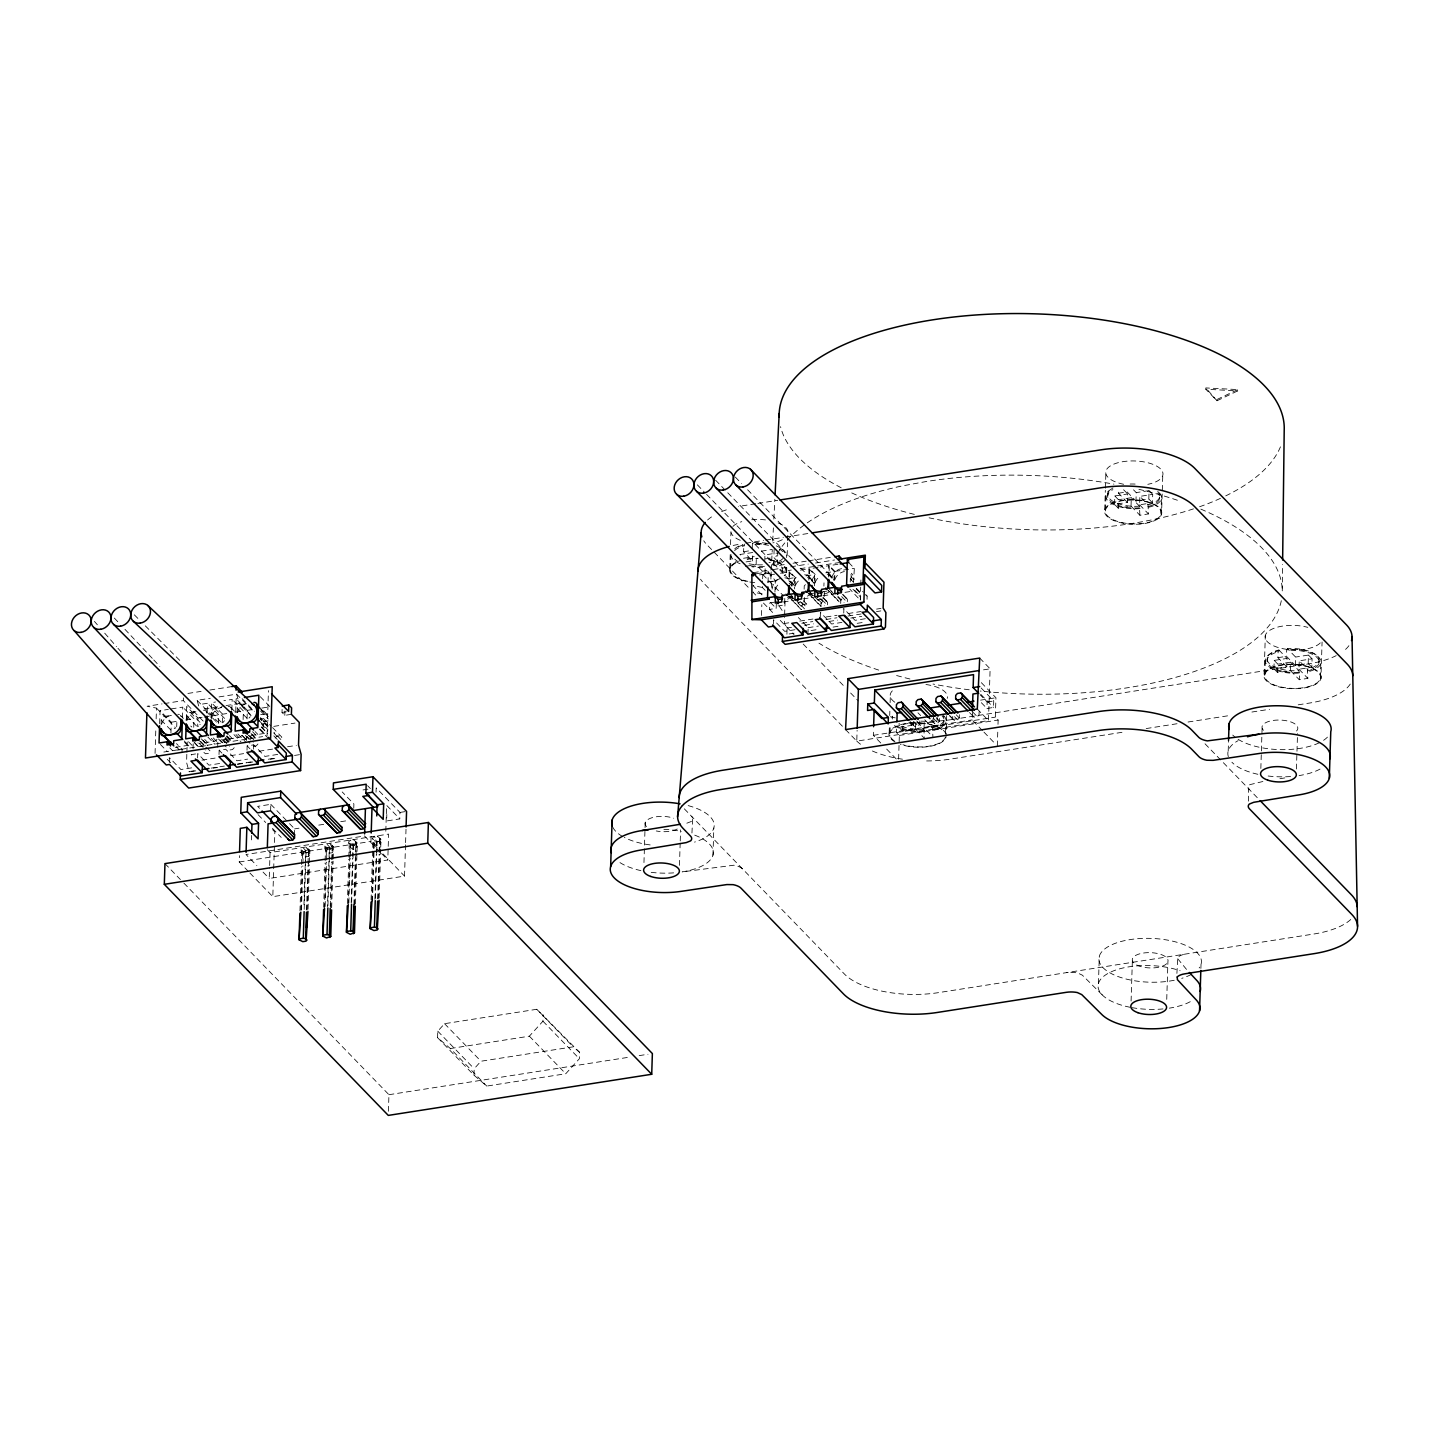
<?xml version="1.0" encoding="UTF-8"?>
<svg xmlns="http://www.w3.org/2000/svg" width="1429" height="1429" viewBox="0 0 1429 1429"><rect width="100%" height="100%" fill="white"/><g stroke="black" fill="none" stroke-linecap="round" stroke-linejoin="round"><path stroke-width="0.75" stroke-dasharray="5 3.75" d="M1248.374 801.151L1248.464 787.843M1282.26 590.891L1282.581 564.455M155.064 753.405L155.815 729.683M156.136 718.894L156.475 708.123L147.098 706.265L162.013 703.925M159.655 723.61L160.066 710.677L168.336 709.373M161.102 724.449L161.245 720.145A3.572 2.965 -44.1 0 1 164.639 716.393L171.23 715.357M169.622 762.282L169.747 757.977L166.461 758.495L170.658 762.818M170.926 733.006L171.266 722.217L160.066 710.677M176.714 726.754L176.839 722.449M182.448 717.912L182.787 707.123L170.39 709.052M203.168 721.091L183.323 700.603L183.519 694.137M182.001 752.636L182.108 749.385L176.499 743.616M186.324 719.448L186.735 706.498L197.934 718.055L197.666 726.682M186.788 720.448L186.931 716.125A3.572 2.965 -44.1 0 1 190.325 712.392L196.916 711.356A10.735 8.878 -44.1 0 0 187.145 720.037M186.824 754.298L186.574 762.532L189.164 771.892M186.895 752.243L187.217 741.955M193.04 748.867L193.237 742.401M193.719 727.307L193.987 718.68L182.787 707.123M197.613 757.924L197.738 753.601L208.938 765.158L221.781 763.157M207.205 711.892L207.491 703.264L199.185 704.568M210.956 717.751L211.438 702.657L215.583 701.996M211.421 718.751L211.617 712.285A3.572 2.965 -44.1 0 1 215.011 708.534L221.602 707.498A10.735 8.878 -44.1 0 0 211.831 716.179M217.672 747.171L217.94 738.543M218.405 723.449L218.691 714.822L207.491 703.264M219.012 754.566L219.155 750.261L225.728 749.225L236.928 760.782L247.628 759.121M222.37 722.824L222.638 714.196L211.438 702.657M231.837 710.195L232.177 699.406L223.889 700.71M235.731 711.731L236.124 698.799L240.268 698.156M237.178 712.571L237.303 708.266A3.572 2.965 -44.1 0 1 240.697 704.515L247.288 703.497A10.735 8.878 -44.1 0 0 237.518 712.178M243.109 719.591L243.377 710.963L232.177 699.406M248.378 871.458L239.232 861.991L239.429 855.685M246.377 740.544L246.52 736.221M247.056 718.966L247.324 710.356L236.124 698.799M247.003 750.207L247.146 745.884L253.719 744.866L264.919 756.423L277.762 754.405M253.594 749.171L253.719 744.866M251.486 839.913L251.611 835.483M263.007 728.076L263.222 721.591L260.257 718.555M263.132 724.825L264.847 722.949L264.937 719.716L263.347 718.358L260.06 718.876L267.687 726.754M267.027 735.917L268.438 690.636M270.617 810.797L270.813 804.331L257.649 806.385L260.614 809.457M267.259 849.701L270.063 852.595L388.599 834.089L387.795 859.972L269.241 878.478L269.581 867.689M269.652 865.527L270.063 852.595M405.514 844.861L404.532 876.102L272.814 896.662L274.85 831.964L271.796 828.82M291.391 714.321L284.818 715.357L282.013 712.464L282.21 705.997M272.582 727.593L281.745 737.06L281.638 740.293L273.993 732.416M284.818 715.357L284.943 711.035M294.41 835.358L294.606 828.891L288.658 822.747M309.486 862.652L309.861 850.559L306.163 847.04L309.754 853.792L308.753 856.4L305.467 856.9L301.072 852.666L301.18 849.415L302.877 847.558L305.663 850.434L303.859 908.201M299.965 910.952L301.358 866.671M301.43 864.456L301.876 850.148M300.912 909.934L302.269 866.742M302.537 858.257L302.662 854.024L301.072 852.666M301.43 910.184L302.823 865.903M302.894 863.688L303.27 851.595L301.18 849.415M304.198 909.416L305.967 853.506L307.664 851.63M306.556 909.934L307.932 865.635M308.003 863.42L308.468 849.112M307.074 909.916L308.628 860.847M308.753 856.4L308.968 849.916L303.27 851.595M308.021 909.166L309.414 864.867M333.189 858.954L333.564 846.861L329.867 843.324L333.457 850.094L332.475 852.684L329.17 853.202L324.776 848.951L324.883 845.718L326.58 843.842L329.385 846.736L327.491 906.736M323.668 907.254L325.062 862.973M325.133 860.758L325.58 846.45M324.544 908.451L325.973 863.045M326.241 854.56L326.384 850.309L324.776 848.951M325.133 906.486L326.526 862.187M326.598 859.972L326.973 847.879L324.883 845.718M327.92 905.718L329.67 849.808L331.367 847.933M330.26 906.218L331.653 861.937M331.724 859.722L332.171 845.414M330.724 908.451L332.189 861.616M332.26 859.383L332.671 846.218L326.973 847.879M331.653 907.665L333.118 861.169M355.357 903.968L357.268 843.164L353.588 839.627L357.179 846.397L356.178 848.987L352.892 849.505L350.587 847.415L348.497 845.253L348.587 842.02L350.284 840.145L353.088 843.039L352.677 856.185M347.372 903.557L348.765 859.258M348.837 857.043L349.283 842.735M348.265 904.736L349.819 855.096M349.891 852.97L350.087 846.611L348.497 845.253M348.855 902.789L350.248 858.49M350.301 856.275L350.694 844.182L348.587 842.02M353.767 808.314L353.892 803.991L342.21 791.952M351.195 903.021L352.606 858.418M351.623 902.021L353.374 846.093L355.071 844.217M353.892 904.736L355.499 853.81M355.571 851.595L355.875 841.717M354.428 904.736L355.892 857.918M355.964 855.685L356.375 842.521L350.694 844.182M377.042 847.736L370.933 841.431L371.129 835.125M380.739 847.111L380.989 839.448L377.292 835.929L380.882 842.699L379.882 845.289L376.595 845.807L372.201 841.556L372.308 838.323L374.005 836.447L376.792 839.341L376.381 852.488M371.093 899.841L373.005 839.037M371.969 901.038L373.791 842.914L372.201 841.556M372.487 901.288L374.094 850.362M374.166 848.147L374.398 840.484L372.308 838.323M376.041 792.184L376.184 787.879L399.977 812.422L399.781 818.906L386.616 820.961L386.812 814.494M374.916 899.323L376.309 854.721M375.327 898.305L377.077 842.395L378.792 840.52M377.667 898.823L379.06 854.524M379.132 852.327L379.578 838.019M378.203 898.805L379.614 854.203M379.667 851.97L380.096 838.823L374.398 840.484M379.149 898.055L380.668 849.326M385.812 831.196L386.616 805.331L399.781 818.906M388.42 1111.262L388.938 1094.703L181.965 881.139M405.586 842.628L406.015 829.249M437.578 1037.65L437.774 1031.184L444.562 1023.682L536.768 1009.285L579.549 1052.28L579.352 1058.746L565.759 1073.751L486.735 1086.076L473.981 1075.197L437.578 1037.65L450.349 1048.529L486.735 1086.076M473.981 1075.197L474.178 1068.731L480.966 1061.229L573.172 1046.832L579.549 1052.28M450.349 1048.529L529.373 1036.186L542.949 1021.199L543.145 1014.733M643.961 862.58L645.211 822.657M679.472 865.349L680.168 843.164M680.24 840.949L680.579 829.856M712.964 855.185L713.821 828.016M729.79 568.331L730.273 553.237M730.541 544.61L730.951 531.659M730.612 568.367L731.094 553.219M746.063 561.901L752.476 560.9L743.616 551.773L743.83 545.038L741.597 545.539A27.919 11.932 1.8 0 0 736.489 547.629M734.631 550.594A26.061 11.128 1.8 0 1 742.741 546.2L744.563 545.789L744.616 544.11M752.226 548.754L752.386 543.699L754.887 543.467A27.919 11.932 1.8 0 1 765.765 544.002M752.476 560.9L752.672 554.595M768.534 545.306A26.061 11.128 1.8 0 0 755.155 544.27L753.119 544.449L753.172 542.77L755.209 542.573A26.061 11.128 1.8 0 1 766.444 543.252M769.499 573.386L764.979 573.797L756.12 564.669L756.316 558.346M761.496 615.47L761.836 604.699M765.176 590.338L762.371 587.444L762.568 580.978M762.639 578.816L762.782 574.512L759.031 573.761M764.747 561.222L764.944 554.916L777.787 552.916L777.519 561.311L768.963 562.651M764.979 573.797L765.14 568.76M768.016 582.639L768.355 571.868L756.012 573.797M774.947 592.035L775.304 580.71L768.355 571.868M777.519 561.311L773.875 557.56L774.143 549.147M773.357 624.08L773.5 619.775L784.7 631.332L794.988 629.725M774.179 602.234L769.784 602.913L769.588 609.379L776.161 608.361L776.376 601.895M784.235 564.616L779.841 565.295L779.734 568.528L782.538 571.421L791.309 570.046M782.538 571.421L782.628 568.188L779.841 565.295M784.789 598.429L784.592 604.896L778.001 605.932M786.915 634.244L787.111 627.992L784.36 623.491L784.557 617.024M784.628 614.863L785.182 597.608M786.021 572.69L786.218 566.206M786.629 572.761L786.825 566.295M787.165 555.506L787.575 542.573M787.647 540.412L787.843 533.946A28.634 12.236 1.8 0 0 776.644 522.389M780.484 573.243L789.13 571.904L788.844 580.71L794.453 586.479L794.703 588.944M789.13 571.904L794.72 577.673L794.453 586.479A10.735 8.878 -44.1 0 0 790.023 581.317M795.113 586.372L795.399 577.566L789.79 571.796L789.522 580.603L795.113 586.372A10.735 8.878 -44.1 0 1 799.901 579.763M803.294 600.609L807.867 605.342L806.278 603.985L802.973 604.485L801.276 606.36L801.187 609.594L785.914 593.839M804.134 589.177L804.241 585.944L805.938 584.068M804.491 597.501L804.348 601.805L797.757 602.842M800.401 570.135L808.885 568.813L808.868 580.085M818.031 567.384L809.546 568.706L809.278 577.512L814.869 583.3A10.735 8.878 -44.1 0 1 819.657 576.673M807.957 634.137L808.153 627.67L798.364 617.56M808.885 568.813L814.476 574.583L814.459 585.854M814.869 583.3L815.155 574.476L809.546 568.706M820.282 616.756L820.425 612.452L831.624 624.009L841.913 622.401M820.943 606.521L821.032 603.288L822.729 601.413L826.033 600.894L827.623 602.252L827.516 605.485L819.889 597.608M823.89 586.104L823.997 582.871M828.624 576.994L828.641 565.723L820.157 567.045M837.948 564.276L829.32 565.616L829.034 574.422L834.643 580.21A10.735 8.878 -44.1 0 1 844.396 571.529M827.195 574.547A10.735 8.878 -44.1 0 1 833.964 580.317L834.232 571.511L828.641 565.723M834.643 580.21L834.911 571.404L829.32 565.616M840.699 603.431L840.806 600.198L842.503 598.322L845.789 597.804L847.379 599.162L847.29 602.395L841.181 596.107M843.753 613.095L843.878 608.79L840.591 609.29M850.237 581.978L850.344 578.745L853.399 581.907M848.737 562.579L854.328 568.367L853.56 582.246M860.276 600.055L860.687 587.123M860.758 584.961L860.955 578.495M979.705 658.072L990.118 668.826L988.493 720.573L856.775 741.133L857.114 730.362M867.046 599.323L867.135 596.089L862.562 591.356M880.746 742.991L873.333 735.328L873.548 728.861M889.177 732.773L889.445 724.146M889.713 715.518L889.856 711.213M890.124 702.586L890.392 693.958M889.999 732.809L890.267 724.164M898.609 759.174L899.341 735.453L896.555 732.577L896.751 726.093M917.114 722.109L923.884 729.094L924.349 738.257L915.489 729.112L902.664 731.112L899.02 727.361L899.145 723.163M902.664 731.112L902.914 722.717M899.02 727.361L911.863 725.36L911.988 721.145M919.847 720.877L919.758 724.11L918.061 725.986L914.756 726.504L913.167 725.146L913.274 721.913M915.489 729.112L915.757 720.698M929.957 733.863L924.063 727.772L924.331 719.359L932.458 727.754L932.923 736.917M933.03 718.823L932.923 722.056L934.512 723.413L937.817 722.913L939.514 721.038L939.603 717.805M933.53 713.607L933.262 722.02L920.419 724.021L917.472 720.966M924.063 727.772L936.906 725.771L937.156 717.358M944.033 721.859L944.087 720.18M945.534 732.809L945.873 722.002M946.677 715.643L945.998 737.203A28.634 12.236 1.8 0 1 900.377 744.33M959.359 714.714L959.27 717.947L957.573 719.823L954.268 720.341L952.679 718.983L952.786 715.75M982.509 730.612L972.131 719.912L972.542 712.66M979.133 711.624L979.026 714.857L977.329 716.733L974.042 717.251L972.434 715.893M981.134 687.974L993.727 700.978L993.53 707.444L986.939 708.48L987.135 702.014L980.133 694.78M997.996 724.342L998.139 720.037L995.334 717.144L995.942 697.745L981.009 682.33M997.317 745.902L997.799 730.808M1104.724 509.796L1105.331 490.379M1105.403 488.218L1105.939 470.981M1105.546 509.831L1106.01 494.684M1107.868 494.827L1107.922 493.148M1098.454 983.491L1099.312 956.323M1114.566 504.366L1114.834 495.97L1127.677 493.952L1127.41 502.365L1114.566 504.366L1118.21 508.135L1131.036 506.116L1139.895 515.262L1148.469 513.922L1148.005 504.759L1139.878 496.381L1152.721 494.363L1152.453 502.776L1139.61 504.794L1139.878 496.381M1127.41 502.365L1118.55 493.219L1118.657 489.861M1118.21 508.135L1118.46 499.721L1114.834 495.97M1131.036 506.116L1131.304 497.721L1118.46 499.721M1152.453 502.776L1148.809 499.025L1135.966 501.025L1136.234 492.612L1133.519 489.825M1139.895 515.262L1139.431 506.098L1131.304 497.721M1131.089 1001.05L1132.411 958.913M1148.809 499.025L1149.077 490.611L1136.234 492.612M1159.58 498.864L1159.633 497.185M1160.937 514.154A27.919 11.932 1.8 0 0 1122.319 500.722A27.919 11.932 1.8 0 0 1116.46 521.085A27.919 11.932 1.8 0 0 1160.937 514.154L1161.42 499.007M1161.545 514.226A28.634 12.236 1.8 0 0 1121.944 500.454A28.634 12.236 1.8 0 0 1115.924 521.335A28.634 12.236 1.8 0 0 1161.545 514.226L1162.777 475.41M1166.743 999.371L1167.922 961.681A17.898 7.645 1.8 0 0 1143.164 953.072A17.898 7.645 1.8 0 0 1139.413 966.129A17.898 7.645 1.8 0 0 1167.922 961.681M1176.907 973.399L1177.764 957.519A14.719 6.288 1.8 0 1 1185.23 954.108M1205.79 389.224L1205.826 387.92L1237.764 389.581L1237.728 390.885L1216.99 400.763L1205.79 389.224L1237.728 390.885M1216.99 400.763L1205.826 387.92M1200.896 968.433L1201.021 964.253M1228.208 750.922L1228.529 740.472M1260.842 768.463L1262.164 726.325M1264.111 674.238L1265.326 635.423M1264.915 674.274L1265.397 659.144M1267.237 659.287L1267.291 657.608M1273.936 668.826L1274.204 660.412L1287.047 658.412L1286.779 666.825L1273.936 668.826L1277.58 672.577L1290.423 670.576L1299.283 679.722L1307.839 678.382L1307.374 669.219L1299.247 660.823L1312.09 658.823L1311.822 667.236L1298.979 669.236L1299.247 660.823M1277.58 672.577L1277.848 664.163L1274.204 660.412M1286.779 666.825L1277.919 657.679L1278.133 650.945L1275.901 651.463A27.919 11.932 1.8 0 0 1267.416 665.307A27.919 11.932 1.8 0 0 1296.996 673.22L1299.497 672.988L1299.283 679.722M1298.765 672.237L1296.728 672.434A26.061 11.128 1.8 0 1 1269.131 665.039A26.061 11.128 1.8 0 1 1277.044 652.106L1278.866 651.695L1278.919 650.016L1277.097 650.427A26.061 11.128 1.8 0 0 1269.184 663.36A26.061 11.128 1.8 0 0 1296.782 670.737L1298.818 670.558L1299.497 672.988M1311.822 667.236L1308.196 663.485L1295.353 665.485L1286.493 656.34L1286.707 649.606L1289.19 649.373A27.919 11.932 1.8 0 1 1318.788 657.286A27.919 11.932 1.8 0 1 1310.286 671.148L1308.053 671.648M1307.339 670.898L1309.143 670.487A26.061 11.128 1.8 0 0 1317.074 657.554A26.061 11.128 1.8 0 0 1289.458 650.177L1287.422 650.356L1287.475 648.677L1289.512 648.498A26.061 11.128 1.8 0 1 1317.127 655.875A26.061 11.128 1.8 0 1 1309.196 668.808L1307.374 669.219M1290.423 670.576L1290.691 662.163L1277.848 664.163M1295.353 665.485L1295.603 657.072L1287.475 648.677M1296.425 769.016L1296.907 753.494M1296.978 751.279L1297.532 733.541M1308.196 663.485L1308.446 655.071L1295.603 657.072M1318.949 663.324L1319.003 661.627M1320.325 678.596A27.919 11.932 1.8 0 0 1281.706 665.164A27.919 11.932 1.8 0 0 1275.847 685.545A27.919 11.932 1.8 0 0 1320.325 678.596L1320.807 663.467M1320.932 678.668A28.634 12.236 1.8 0 0 1281.313 664.896A28.634 12.236 1.8 0 0 1275.311 685.795A28.634 12.236 1.8 0 0 1320.932 678.668L1322.075 642.014M770.928 576.262L771.16 571.868M771.267 569.671L772.267 549.861M772.714 541.055L773.393 527.855M773.839 519.066L774.84 499.257M691.94 833L692.708 818.263M789.112 583.157L791.898 586.051L792.327 583.496A10.735 8.878 -44.1 0 1 797.114 576.869M850.755 579.37L851.184 576.798A10.735 8.878 -44.1 0 0 850.005 572.154M234.213 747.689L232.516 749.564L229.229 750.082L227.64 748.725M257.935 743.991L256.238 745.867L252.933 746.385L251.343 745.027M275.154 738.078L276.851 736.203L280.138 735.685L281.745 737.06M308.36 852.345L301.769 853.381M332.064 848.647L325.473 849.683M355.767 844.95L349.194 845.968M379.489 841.252L372.898 842.27M1217.026 399.477L1237.764 389.581M686.831 823.193L691.386 821.443A14.719 6.288 1.8 0 0 691.868 816.638M743.616 551.773L750.672 550.576M773.75 565.741L775.983 565.223A27.919 11.932 1.8 0 0 784.664 560.525M1118.55 493.219L1127.106 491.898L1135.966 501.025M1148.005 504.759L1149.809 504.348A26.061 11.128 1.8 0 0 1157.74 491.415M1147.951 506.455L1149.773 506.045A26.061 11.128 1.8 0 0 1157.686 493.112M1148.684 507.206L1150.917 506.688A27.919 11.932 1.8 0 0 1159.401 492.844M932.458 727.754L934.262 727.343A26.061 11.128 1.8 0 0 942.193 714.411M932.405 729.433L934.209 729.022A26.061 11.128 1.8 0 0 942.14 716.09M933.137 730.183L935.37 729.683A27.919 11.932 1.8 0 0 943.854 715.822M1277.919 657.679L1286.493 656.34M1262.879 781.502L1249.786 784.664A14.719 6.288 1.8 0 0 1249.303 789.469M1279.92 778.716L1288.458 777.305M755.709 503.758L744.705 505.473A71.593 30.598 1.8 0 0 738.382 506.616M757.906 503.419L777.698 500.311M745.92 543.199L763.55 540.448M765.748 540.108L783.378 537.358M785.575 537.018L809.814 533.231M752.744 552.505L739.9 554.506L742.33 557.006M761.3 551.165L771.999 549.486M743.544 558.257L754.244 556.578M765.319 558.9L773.875 557.56M745.42 566.331L756.12 564.669M793.006 563.24L806.188 561.186M808.367 560.847L830.32 557.417M753.387 572.654L770.946 569.903M773.143 569.564L788.522 567.17M790.719 566.813L808.278 564.08M815.566 563.044L834.607 559.972M759.46 574.922L769.749 573.315M800.097 568.688L815.459 566.277M817.656 565.938L841.806 562.169M769.695 574.922L778.341 573.583M788.254 578.691L794.72 577.673M805.992 575.905L814.476 574.583M825.766 572.833L834.232 571.511M834.911 571.404L854.328 568.367M787.361 597.268L791.755 596.59M809.314 593.839L813.708 593.16M822.497 591.785L826.891 591.106M187.913 693.44L201.078 691.386M209.867 690.028L231.82 686.599M783.217 602.002L794.006 600.323M803.169 598.894L813.762 597.233M822.925 595.804L833.518 594.142M844.986 592.356L853.613 590.999M817.513 599.751L824.104 598.733L824.301 592.267L821.514 589.373M164.139 703.604L183.323 700.603M198.667 705.944L197.113 700.335L210.277 698.263M219.066 696.905L236.625 694.155L254.362 712.446M204.097 708.998L223.853 705.908M226.05 705.569L239.215 703.515L251.111 715.786M784.36 623.491L788.754 622.812M799.722 621.097L812.905 619.043M826.069 616.989L837.055 615.274M848.022 613.559L861.187 611.487M876.566 609.093L880.961 608.415M801.83 623.258L812.797 621.544M825.98 619.489L836.947 617.775M847.933 616.06L861.098 614.006M876.459 611.612L880.853 610.915M171.266 722.217L177.464 721.252M185.716 719.966L193.987 718.68M197.934 718.055L202.078 717.412M204.168 717.09L218.691 714.822M222.638 714.196L226.782 713.553M235.088 712.267L243.377 710.963M247.324 710.356L253.522 709.373M261.793 708.087L270.045 706.801L260.257 696.691M787.111 627.992L791.505 627.313M804.67 625.259L813.458 623.884M828.82 621.49L837.608 620.115M850.773 618.06L861.741 616.346M808.153 627.67L818.442 626.063M865.367 618.721L855.078 620.329L843.878 608.79M260.685 714.696L265.079 714.018A3.572 2.965 -44.1 0 1 267.866 715.179L262.275 709.409M282.013 712.464L286.407 711.785M789.147 633.958L795.721 632.922M811.1 630.528L817.674 629.51M833.053 627.099L839.627 626.081M857.186 623.33L863.777 622.312M263.222 721.591L269.813 720.573M273.832 726.379L294.999 723.074M175.231 747.349L188.396 745.295A3.572 2.965 -44.1 0 0 191.307 743.241M216.994 739.222A3.572 2.965 -44.1 0 1 214.082 741.294L200.917 743.348A3.572 2.965 -44.1 0 1 199.274 743.169M241.68 735.363A3.572 2.965 -44.1 0 1 238.786 737.435L225.603 739.49A3.572 2.965 -44.1 0 1 223.978 739.311M259.453 721.002L267.866 729.665A3.572 2.965 -44.1 0 1 264.454 733.416L251.29 735.471A3.572 2.965 -44.1 0 1 249.664 735.31M163.835 752.029L262.632 736.614M177.714 750.082L182.108 749.385M205.597 745.724L201.203 746.42L197.916 742.884M195.541 753.94L191.164 754.637L193.951 757.513M201.936 760.139L215.1 758.084M230.48 755.673L243.644 753.619M259.006 751.225L274.386 748.832M287.551 746.76L296.339 745.402M191.647 767.855L180.947 769.534L169.747 757.977M189.235 771.553L195.827 770.535M211.188 768.123L224.371 766.069M237.536 764.015L252.897 761.621M268.277 759.228L274.85 758.192M191.361 771.553L195.755 770.856M213.314 768.123L217.708 767.444M237.464 764.354L246.235 762.979M248.432 762.639L252.826 761.961M270.385 759.21L274.779 758.531M294.535 755.441L301.126 754.405M983.527 669.844L990.118 668.826M363.02 789.933L369.593 788.897M980.58 700.139L995.942 697.745M987.135 702.014L993.727 700.978M952.161 719.519L1308.464 663.896A71.593 30.598 1.8 0 0 1336.204 655.643M873.333 735.328L972.131 719.912M896.555 732.577L995.334 717.144M294.606 828.891L299 828.195M318.756 825.105L325.348 824.086M340.709 821.693L347.301 820.657M399.977 812.422L406.568 811.404M899.341 735.453L998.139 720.037M239.232 861.991L370.933 841.431M1121.961 732.327L950.142 759.156A71.593 30.598 1.8 0 1 926.564 760.942M1146.201 728.558L1177.032 723.735M1188.053 722.02L1229.905 715.482M1251.929 712.035L1269.559 709.284M1298.193 704.819L1309.214 703.104A71.593 30.598 1.8 0 0 1350.512 683.634M388.938 1094.703L630.421 1056.996M639.192 1055.62L647.98 1054.263M1139.431 506.098L1137.413 506.295A26.061 11.128 1.8 0 1 1111.333 500.257A26.061 11.128 1.8 0 1 1112.959 487.932M1139.395 507.777L1137.359 507.974A26.061 11.128 1.8 0 1 1111.28 501.936A26.061 11.128 1.8 0 1 1112.905 489.611M1140.11 508.528L1137.609 508.76A27.919 11.932 1.8 0 1 1109.672 502.293A27.919 11.932 1.8 0 1 1111.423 489.093M764.461 566.331L762.425 566.509A26.061 11.128 1.8 0 1 749.046 565.473M923.884 729.094L921.866 729.29A26.061 11.128 1.8 0 1 899.18 725.271M923.849 730.773L921.812 730.969A26.061 11.128 1.8 0 1 897.644 726.182M924.563 731.523L922.062 731.755A27.919 11.932 1.8 0 1 893.536 724.807M762.371 587.444L752.994 585.586L762.139 595.036M762.175 593.91L752.779 592.053L757.37 596.786M380.096 838.823L380.989 839.448M356.375 842.521L357.268 843.164M865.545 594.732L867.135 596.089M203.918 752.422L205.526 753.78L208.813 753.262L210.51 751.386L200.685 741.401M1102.17 994.816L1082.342 975.167L1077.93 973.095A14.719 6.288 1.8 0 0 1066.677 972.613M134.326 614.827L139.024 619.543M145.311 625.848L179.84 660.466M1149.077 490.611L1152.721 494.363M1308.446 655.071L1312.09 658.823M1139.61 504.794L1148.469 513.922M1298.979 669.236L1307.839 678.382M1123.605 489.754L1127.677 493.952M1278.919 650.016L1287.047 658.412M1290.691 662.163L1298.818 670.558M1205.022 743.777L1221.813 761.103M1223.349 762.675L1258.592 799.043M980.919 694.458L993.53 707.444M981.33 702.693L986.939 708.48M851.184 576.798L853.97 579.692A10.735 8.878 -44.1 0 0 851.291 573.279M977.293 709.016L988.493 720.573M850.273 578.959L853.327 582.121M856.346 588.284L860.937 593.017M856.15 588.927L860.722 593.66M854.649 590.159L860.758 596.465M972.738 712.017L977.329 716.733M852.917 589.23L860.562 597.108L860.454 600.341L849.826 589.105M969.451 712.517L974.042 717.251M983.974 732.148L994.352 742.848M735.346 477.107L741.472 483.431M747.599 489.754L831.535 576.369M828.356 574.529L833.964 580.317M842.806 594.446L847.379 599.162M842.735 594.66L845.789 597.804M956.215 714.804L959.27 717.947M837.948 596.393L844.057 602.699M954.518 716.679L957.573 719.823M837.751 597.054L840.806 600.198M828.606 588.266L832.803 592.588M831.071 591.195L833.857 594.089M828.552 590.606L839.234 601.645M949.696 715.607L954.268 720.341M825.426 587.676L839.162 601.859M949.624 715.822L952.679 718.983M715.59 480.198L811.779 579.442M811.404 580.513L814.208 583.389A10.735 8.878 -44.1 0 0 807.439 577.62M823.05 597.518L827.623 602.252M822.979 597.733L826.033 600.894M936.459 717.876L939.514 721.038M819.674 598.251L822.729 601.413M818.192 599.483L824.301 605.789M933.226 718.18L937.817 722.913M807.296 589.105L813.405 595.411M814.923 596.983L821.032 603.288M810.243 592.785L813.047 595.679M809.904 592.839L812.708 595.732M809.564 592.892L812.369 595.786M805.742 590.552L821.014 606.307M931.458 720.27L936.906 725.771M808.725 593.91L819.406 604.931M697.37 484.86L705.015 492.755M706.551 494.345L792.023 582.532M917.972 712.821L920.687 715.607M801.651 602.27L806.242 607.003M916.704 720.966L919.758 724.11M799.918 601.341L802.973 604.485M789.272 593.106L793.845 597.84M795.381 599.412L804.545 608.879M913.47 721.27L918.061 725.986M792.113 596.911L801.276 606.36M790.148 595.929L792.952 598.822M789.808 595.982L792.613 598.876M789.04 596.786L801.258 609.379M910.184 721.788L914.756 726.504M910.112 722.002L913.167 725.146M908.898 722.306L911.863 725.36M762.782 574.512L783.681 596.072M770.57 602.574L776.161 608.361M748.153 587.248L706.855 544.645A71.593 30.598 1.8 0 1 703.765 540.787M763.443 603.038L772.625 612.505M780.27 620.4L794.024 634.601M803.205 644.068L844.539 686.706M850.648 693.029L858.311 700.924M886.677 749.1L897.055 759.799M842.413 726.236L703.657 583.068A71.593 30.598 1.8 0 1 700.567 579.209M845.575 729.594L856.775 741.133M367.575 785.682L370.379 788.576M259.864 708.069L268.259 716.733M260.882 709.677L265.079 714.018M260.65 711.124L268.277 719.001M263.347 718.358L271.046 726.021M242.108 698.674L254.326 711.285M260.435 717.59L268.08 725.468M264.847 722.949L267.884 726.111M273.796 733.059L276.851 736.203M273.832 735.864L279.941 742.169M261.4 723.896L267.509 730.201M536.768 1009.285L573.172 1046.832M240.697 704.515L251.897 716.072M261.382 726.914L267.491 733.22M261.311 727.129L267.419 733.434M383.151 854.042L404.532 876.102M380.043 851.97L364.556 835.983L246.02 854.506L256.863 865.688M381.597 853.577L387.795 859.972M260.257 729.094L264.454 733.416M542.949 1021.199L579.352 1058.746M259.238 729.04L269.027 739.15M237.303 708.266L248.503 719.823M255.077 731.559L257.881 734.452M230.998 707.641L236.589 713.428M252.576 731.737L258.167 737.525M251.075 733.524L255.273 737.864M251.915 734.452L256.434 739.4M250.289 736.114L254.88 740.847M248.557 735.185L251.611 738.329M248.789 735.649L251.575 738.543M247.074 736.417L253.183 742.705M245.341 735.488L249.914 740.204M242.251 735.346L249.879 743.223M242.18 735.56L246.753 740.293M215.011 708.534L226.211 720.091M237.911 734.024L246.306 742.687M529.373 1036.186L565.759 1073.751M235.981 734.542L238.786 737.435M247.146 745.884L249.932 748.778M233.963 734.649L240.965 741.865M211.617 712.285L222.817 723.824A3.572 2.965 -44.1 0 1 224.549 720.77M197.113 700.335L219.28 723.199M206.294 711.499L217.494 723.056A3.572 2.965 -44.1 0 0 216.333 722.056M229.39 735.578L232.195 738.454M226.889 735.756L232.48 741.526M226.693 736.578L231.266 741.312M331.474 844.7L333.564 846.861M226.622 736.792L231.194 741.526M225.389 737.543L229.587 741.865M225.05 738.239L231.159 744.545M224.853 738.882L227.908 742.044M223.103 739.668L225.889 742.562M223.353 740.115L229.462 746.42M221.62 739.186L224.675 742.33M220.191 740.008L222.995 742.901M218.548 739.043L226.175 746.92M190.325 712.392L201.525 723.931A3.572 2.965 -44.1 0 0 199.864 724.628M213.225 737.882L218.816 743.669M211.278 738.4L214.082 741.294M207.866 737.06L214.868 744.277M186.931 716.125L198.131 727.683A3.572 2.965 -44.1 0 1 198.613 726.003M219.155 750.261L221.942 753.154M270.813 804.331L287.175 821.211M204.704 739.436L207.491 742.312M183.412 718.394L180.608 715.518A3.572 2.965 -44.1 0 1 181.001 717.054M202.972 740.276L207.562 745.009M307.753 848.397L309.861 850.559M201.382 738.918L207.794 745.384M199.613 741.008L205.722 747.313M199.649 743.812L205.758 750.118M194.826 742.758L197.809 746.117M194.094 742.419L198.292 746.76M156.475 708.123L175.088 727.325M188.521 741.74L194.13 747.51M272.457 828.356L281.227 837.412M258.06 814.637L265.687 822.515M184.198 740.972L188.396 745.295M184.573 742.365L190.164 748.135M161.245 720.145L171.033 730.255M176.41 746.849L179.197 749.743M444.562 1023.682L480.966 1061.229M169.819 747.885L172.623 750.761M160.441 744.455L167.443 751.69M437.774 1031.184L474.178 1068.731M263.061 872.083L269.241 878.478M249.914 873.03L272.814 896.662M164.96 863.616L180.411 879.549M114.356 618.06L118.893 622.901M124.966 629.332L152.26 658.34M153.778 659.948L159.834 666.396M1186.517 969.398L1177.371 958.305M94.421 621.419L97.351 624.777M104.71 633.172L116.481 646.587M117.946 648.266L122.376 653.303M128.253 660.019L131.2 663.378M236.625 694.155L239.215 703.515M791.898 586.051L791.648 583.586A10.735 8.878 -44.1 0 0 784.878 577.816M161.602 724.021A10.735 8.878 -44.1 0 1 171.373 715.34M1281.313 600.698A255.791 109.319 1.8 0 1 980.115 691.029M969.201 689.778A255.791 109.319 1.8 0 1 933.012 684.044M909.916 678.989A255.791 109.319 1.8 0 1 895.018 675.077M878.71 670.094A255.791 109.319 1.8 0 1 818.942 643.157M782.11 610.433A255.791 109.319 1.8 0 1 776.519 601.055M771.892 587.73A255.791 109.319 1.8 0 1 771.249 572.457M772.785 564.902A255.791 109.319 1.8 0 1 776.465 555.577M777.412 553.737A255.791 109.319 1.8 0 1 784.789 542.931M787.379 539.912A255.791 109.319 1.8 0 1 902.503 485.878L926.546 481.466A255.791 109.319 1.8 0 1 1113.906 484.145M1138.913 489.325A255.791 109.319 1.8 0 1 1180.354 501.257M1200.86 509.135A255.791 109.319 1.8 0 1 1282.26 591.195M1280.438 446.848A252.647 107.961 1.8 0 1 1222.384 497.471M1220.437 498.364A252.647 107.961 1.8 0 1 1197.484 507.491M1193.465 508.867A252.647 107.961 1.8 0 1 929.1 517.816M914.328 514.386A252.647 107.961 1.8 0 1 850.13 492.165M841.199 487.771A252.647 107.961 1.8 0 1 780.556 426.664M174.177 728.647A3.572 2.965 -44.1 0 1 175.838 727.95M190.646 726.075A3.572 2.965 -44.1 0 1 191.808 727.057M249.003 718.126A3.572 2.965 -44.1 0 1 250.236 716.769M177.803 714.339A3.572 2.965 -44.1 0 1 179.447 714.518M203.49 710.32A3.572 2.965 -44.1 0 1 206.687 713.053M228.193 706.48A3.572 2.965 -44.1 0 1 231.373 709.195M1348.905 645.694A71.593 30.598 1.8 0 1 1342.778 651.66M902.467 759.192A71.593 30.598 1.8 0 1 872.029 750.832M860.508 744.241A71.593 30.598 1.8 0 1 856.293 740.561M952.161 719.519A71.593 30.598 1.8 0 1 921.08 721.145M895.233 717.894A71.593 30.598 1.8 0 1 888.963 716.376M677.257 829.016A17.898 7.645 1.8 0 1 656.268 830.963M646.497 826.605A17.898 7.645 1.8 0 1 651.946 817.727A17.898 7.645 1.8 0 1 673.72 818.21M742.258 868.636A14.719 6.288 1.8 0 0 733.827 865.224L682.151 871.886A51.265 21.899 1.8 0 0 692.922 834.5M1350.744 919.508A71.593 30.598 1.8 0 1 1313.608 934.048L938.299 992.655A71.593 30.598 1.8 0 1 844.432 974.042L684.884 809.421A71.593 30.598 1.8 0 1 681.794 805.563M673.648 872.869A51.265 21.899 1.8 0 1 649.302 872.101M640.906 870.618A51.265 21.899 1.8 0 1 617.971 861.205M663.878 829.356A51.265 21.899 1.8 0 1 681.276 831.374M688.171 805.617A51.265 21.899 1.8 0 1 694.53 842.11M650.159 844.932A51.265 21.899 1.8 0 1 624.312 837.43M622.597 836.501A51.265 21.899 1.8 0 1 612.237 825.801M733.166 545.485A71.593 30.598 1.8 0 1 741.526 543.895M1123.641 484.27A28.634 12.236 1.8 0 1 1110.994 465.515A28.634 12.236 1.8 0 1 1155.847 465.658A28.634 12.236 1.8 0 1 1147.809 484.342M707.569 520.013A71.593 30.598 1.8 0 1 713.714 515.512M721.645 511.6A71.593 30.598 1.8 0 1 728.611 509.117M782.306 539.68A28.634 12.236 1.8 0 1 772.875 542.877M770.624 543.288A28.634 12.236 1.8 0 1 752.279 543.395M740.293 540.341A28.634 12.236 1.8 0 1 731.076 532.713M732.881 526.461A28.634 12.236 1.8 0 1 741.794 521.639M751.761 519.727A28.634 12.236 1.8 0 1 766.587 520.049M1320.289 642.907A28.634 12.236 1.8 0 1 1281.884 648.48A28.634 12.236 1.8 0 1 1268.22 631.439A28.634 12.236 1.8 0 1 1307.821 627.349M894.822 702.228A28.634 12.236 1.8 0 1 894.536 689.064M925.956 684.509A28.634 12.236 1.8 0 1 947.231 698.388M768.909 559.471A28.634 12.236 1.8 0 1 784.753 575.798M775.84 580.638A28.634 12.236 1.8 0 1 769.409 582.103M754.744 582.603A28.634 12.236 1.8 0 1 730.63 573.118A28.634 12.236 1.8 0 1 740.579 560.454M747.01 558.989A28.634 12.236 1.8 0 1 757.942 558.292M895.036 741.955A28.634 12.236 1.8 0 1 906.397 723.431M909.934 723.003A28.634 12.236 1.8 0 1 945.927 734.006M1320.003 769.106A51.265 21.899 1.8 0 1 1299.104 775.572M1290.601 776.536A51.265 21.899 1.8 0 1 1266.255 775.768M1257.859 774.286A51.265 21.899 1.8 0 1 1231.905 762.246M1228.333 756.638A51.265 21.899 1.8 0 1 1238.121 740.651M1190.25 1001.693A51.265 21.899 1.8 0 1 1169.369 1008.142M1163.027 1008.928A51.265 21.899 1.8 0 1 1132.232 1007.677M1130.143 1007.284A51.265 21.899 1.8 0 1 1104.706 975.525A51.265 21.899 1.8 0 1 1180.122 970.738M1263.45 730.29A17.898 7.645 1.8 0 1 1279.759 720.055A17.898 7.645 1.8 0 1 1296.514 731.005M1327.434 737.132A51.265 21.899 1.8 0 1 1322.772 740.829M1319.199 742.794A51.265 21.899 1.8 0 1 1232.763 735.078M1174.245 980.258A51.265 21.899 1.8 0 1 1100.241 963.95A51.265 21.899 1.8 0 1 1151.935 938.424A51.265 21.899 1.8 0 1 1199.181 967.951M1191.107 974.524A51.265 21.899 1.8 0 1 1181.729 978.365M892.428 719.055A26.061 11.128 1.8 0 1 892.375 716.143L892.321 717.822A26.061 11.128 1.8 0 1 894.018 715.054M945.391 737.132A27.919 11.932 1.8 0 1 902.914 744.723M894.304 740.883A27.919 11.932 1.8 0 1 904.575 724.11A27.919 11.932 1.8 0 1 943.372 730.969M783.003 558.489A26.061 11.128 1.8 0 1 774.893 562.901L773.071 563.312L773.018 564.991L774.84 564.58A26.061 11.128 1.8 0 0 782.949 560.168M762.479 564.83A26.061 11.128 1.8 0 1 749.1 563.794M734.685 548.915A26.061 11.128 1.8 0 1 742.794 544.52M776.251 545.86A26.061 11.128 1.8 0 1 784.628 552.809M768.748 559.721A27.919 11.932 1.8 0 1 784.199 575.655M780.609 578.281A27.919 11.932 1.8 0 1 765.783 582.21M747.867 581.335A27.919 11.932 1.8 0 1 736.006 562.776M747.403 559.257A27.919 11.932 1.8 0 1 758.049 558.578M738.275 561.722A26.061 11.128 1.8 0 1 734.81 559.132M779.305 549.058A26.061 11.128 1.8 0 1 782.753 551.648M762.693 567.313A27.919 11.932 1.8 0 1 751.815 566.759M740.133 563.776A27.919 11.932 1.8 0 1 731.148 556.345M780.77 548.593A27.919 11.932 1.8 0 1 786.486 557.542M1130.125 484.038A26.061 11.128 1.8 0 1 1136.93 484.181M791.595 596.25A10.735 8.878 -44.1 0 1 784.521 600.18M775.358 589.462A10.735 8.878 -44.1 0 1 780.145 582.853M772.142 589.141A10.735 8.878 -44.1 0 1 777.358 579.96M811.35 593.178A10.735 8.878 -44.1 0 1 804.277 597.108M804.634 574.744A10.735 8.878 -44.1 0 1 810.493 578.316M829.016 591.945A10.735 8.878 -44.1 0 1 824.033 594.017M826.748 572.243A10.735 8.878 -44.1 0 1 831.16 577.423M812.083 580.406A10.735 8.878 -44.1 0 1 816.87 573.797M831.839 577.316A10.735 8.878 -44.1 0 1 841.61 568.635"/><path stroke-width="1.5" d="M1282.635 560.061L1284.207 430.075A252.647 107.961 1.8 0 0 1031.577 313.737A252.647 107.961 1.8 0 0 779.198 417.214M146.901 712.732L145.472 758.013L270.599 738.471L272.224 686.724L238.143 692.047M159.584 725.771L159.048 743.009L167.122 741.758L169.926 744.652M170.64 743.187L160.834 733.077L160.977 728.772M167.122 741.758L167.014 744.991L173.606 743.955L173.695 740.722L181.769 739.472L182.376 720.055M164.317 884.319L164.96 863.616L428.396 822.479L652.374 1053.566L651.713 1074.269L388.295 1115.406L164.317 884.319L427.753 843.181L651.713 1074.269M170.515 745.938L170.658 741.633M180.929 719.216L180.59 730.005A3.572 2.965 -44.1 0 1 177.196 733.738L164.031 735.81A3.572 2.965 -44.1 0 1 160.834 733.077M282.21 705.997L288.801 704.961L291.605 707.855L291.391 714.321L299.233 722.413L298.518 745.063L301.126 754.405L300.608 770.588L188.664 788.058L180.25 779.394L180.465 772.928M186.199 723.753L185.716 738.847L192.808 737.739L195.594 740.633M196.327 739.186L186.52 729.076L186.663 724.753M192.808 737.739L192.701 740.972L199.292 739.954L199.381 736.721L206.473 735.613L207.08 716.197M156.458 754.851L166.264 764.962L169.551 764.444L180.751 776.001L202.15 772.66L202.364 766.194L195.362 758.96M206.544 717.358L206.276 725.986A3.572 2.965 -44.1 0 1 202.882 729.737L189.718 731.791A3.572 2.965 -44.1 0 1 186.52 729.076M210.885 719.894L210.42 734.988L217.494 733.899L220.298 736.775M221.013 735.328L211.224 725.217L211.349 720.895M217.494 733.899L217.404 737.132L223.978 736.096L224.085 732.863L231.159 731.755L231.766 712.356M231.319 711.356L230.98 722.127A3.572 2.965 -44.1 0 1 227.586 725.878L214.404 727.933A3.572 2.965 -44.1 0 1 211.224 725.217M202.15 772.66L190.95 761.103L197.541 760.067L208.741 771.624L230.14 768.284L230.355 761.818L223.353 754.601M236.071 690.225L236.214 685.902L231.82 686.599M235.589 716.036L235.124 731.148L243.18 729.88L247.378 734.22M248.092 732.755L236.91 721.198L237.035 716.894M243.18 729.88L243.073 733.113L249.664 732.095L249.771 728.844L257.827 727.593L258.845 695.244L244.395 697.495M239.554 851.488L240.286 828.356L246.86 827.32L258.06 838.877L258.56 823.354L247.36 811.797L247.646 802.741L280.566 797.596L296.625 814.173M251.683 833.25L251.968 824.39L240.769 812.833L241.251 797.311L280.781 791.13L301.215 812.226L349.498 804.688M246.074 852.416L246.86 827.32M236.91 721.198A3.572 2.965 -44.1 0 0 240.09 723.931L253.272 721.859A3.572 2.965 -44.1 0 0 256.666 718.126L257.059 705.176A3.572 2.965 -44.1 0 0 253.88 702.461M230.14 768.284L218.941 756.727L225.532 755.709L236.732 767.248L258.131 763.908L258.327 757.441L251.343 750.225M267.33 847.558L268.08 823.836L276.011 822.604L277.708 820.728L277.798 817.495L276.208 816.12L272.921 816.638L271.224 818.513L271.117 821.746L289.515 840.448L292.802 839.93L294.499 838.055L294.606 834.822L277.798 817.495M258.131 763.908L246.931 752.368L253.522 751.332L264.722 762.89L286.122 759.549L274.922 747.992L278.208 747.474L278.423 741.008L292.409 755.459L292.213 761.925L300.608 770.588M280.566 797.596L280.781 791.13M286.122 759.549L286.318 753.083L277.923 744.402M288.801 704.961L288.604 711.428L271.546 693.833M313.219 836.733L294.821 818.049L294.928 814.816L296.625 812.94L299.911 812.422L318.31 831.124L318.203 834.357L316.506 836.233L313.219 836.733L311.629 835.376M281.245 821.782L299.715 818.888L301.412 817.013L301.519 813.78M307.95 911.363L306.092 941.139L302.805 941.657L299.054 939.746L299.894 913.167M299.054 939.746L300.84 912.149M300.001 938.764L303.305 938.246L304.127 911.631M307.039 940.157L305.645 938.71L306.485 912.149M306.52 927.76L306.931 914.381M318.524 814.351L320.132 815.709L323.418 815.191L325.115 813.315L325.223 810.082L323.633 808.725L342.013 827.409L341.924 830.642L340.227 832.518L336.922 833.036L335.333 831.678L318.524 814.351L318.631 811.118L320.328 809.243M331.582 909.88L330.76 936.459L326.509 937.942L322.758 936.049L323.597 909.469M322.758 936.049L324.544 908.451M323.704 935.066L327.009 934.548L327.848 907.933M377.845 806.688L353.695 810.457L333.261 789.38L333.457 782.913L372.969 776.733L406.568 811.404L406.068 827.016M330.76 936.459L329.349 935.013L330.188 908.433M329.813 937.442L329.938 932.976M342.245 810.636L343.835 812.011L347.122 811.493L363.931 828.82L360.644 829.338L342.245 810.636L342.335 807.403L344.032 805.527M347.122 811.493L348.819 809.618L348.926 806.385L347.336 805.027L365.735 823.711M355.303 906.182L354.463 932.762L350.212 934.244L346.479 932.333L347.318 905.772M346.479 932.333L348.265 904.736M347.426 931.369L350.712 930.851L351.552 904.235M354.463 932.762L353.052 931.315L353.892 904.736M353.517 933.726L354.356 906.968M364.627 833.893L365.413 808.814M376.756 815.941L377.095 804.849L365.895 793.291L366.181 784.235L333.261 789.38M371.201 833.018L372.004 807.796L383.186 819.353L383.687 803.812L372.487 792.255L372.969 776.733M379.078 900.27L377.22 930.029L373.934 930.547L370.182 928.636L371.022 902.056M370.182 928.636L371.969 901.038M371.129 927.653L374.416 927.135L375.255 900.52M378.167 929.046L376.774 927.617L377.613 901.038M427.753 843.181L428.396 822.479M610.647 866.653L612.112 820.085M863.759 581.371L874.959 592.928L881.532 591.91L864.741 574.565L863.884 602.073L860.133 604.36L761.353 619.793L751.922 619.543L751.886 574.44L756.012 573.797M753.387 572.654L753.297 575.887L751.886 574.44M752.476 601.752L768.945 599.18L767.534 597.751L767.873 586.962M768.945 599.18L768.998 597.572L775.411 596.572L778.216 599.448L778.073 603.77M774.768 597.679L774.893 593.91M775.411 596.572L775.215 603.038L781.788 602.002L782.002 595.536L788.415 594.535L788.683 585.729M864.545 562.169L883.962 582.192L883.14 608.075L885.891 612.577L885.444 627.135L883.944 628.921L785.146 644.336L782.36 641.46L782.556 634.994L772.75 624.884M789.362 585.622L789.094 594.428L795.167 593.482L797.971 596.375L797.829 600.68M795.167 593.482L794.971 599.948L801.544 598.93L801.758 592.446L808.171 591.445L808.439 582.639M761.353 619.793L768.355 627.009L773.285 626.241L784.485 637.798L803.009 634.905L803.223 628.438M809.118 582.532L808.85 591.356L814.923 590.391L817.727 593.285L817.584 597.608M814.923 590.391L814.726 596.875L821.3 595.839L821.514 589.373L827.927 588.373L828.213 579.567M803.009 634.905L791.809 623.348L796.757 622.58L807.957 634.137L826.48 631.243L826.676 624.777L819.674 617.542M828.874 579.459L828.606 588.266L835.018 587.265L837.823 590.141L837.68 594.464M835.018 587.265L834.822 593.732L841.395 592.696L841.61 586.229L863.027 582.836L864.438 584.282L847.969 586.855L846.575 585.408L847.379 559.525L863.848 556.953L865.242 558.4M834.715 556.738L839.109 556.042L839.002 559.275L865.349 555.167L864.938 568.099L881.747 585.443L881.532 591.91M847.969 586.855L848.022 585.229M826.48 631.243L815.28 619.686L820.21 618.918L831.41 630.475L849.933 627.581L850.148 621.115L844.539 615.327M857.186 728.201L858.4 689.385L847.986 678.632L979.705 658.072L977.293 709.016L845.575 729.594L847.986 678.632M863.027 582.836L863.848 556.953M849.933 627.581L838.734 616.024L843.682 615.256L854.881 626.813L873.405 623.919L862.205 612.362L867.135 611.594L867.349 605.128L881.336 619.561L881.139 626.027L883.944 628.921M874.352 702.997L867.778 704.015L867.564 710.481L874.155 709.463L888.159 723.896L888.356 717.429L874.352 702.997L874.762 690.046L973.542 674.631L973.149 687.563L978.74 693.351M873.405 623.919L873.601 617.453L866.599 610.219M873.601 726.718L874.155 709.463M896.376 707.819L896.465 704.586L898.162 702.711L901.467 702.193L903.057 703.55L902.949 706.783L901.252 708.659L897.966 709.177L896.376 707.819L908.576 720.412M896.894 721.788L897.162 713.16L874.762 690.046M928.35 717.34L916.132 704.729L916.221 701.496L917.918 699.621L921.223 699.103L938.085 716.215M916.132 704.729L917.722 706.087L921.008 705.569L922.705 703.693L922.812 700.46M948.106 714.25L935.888 701.639L935.977 698.406L937.674 696.53L940.979 696.03L957.841 713.142M935.888 701.639L937.478 702.997L940.764 702.496L942.461 700.621L942.568 697.388M967.933 710.945L955.644 698.567L955.733 695.334L957.43 693.458L960.735 692.94L974.542 706.908M955.644 698.567L957.234 699.924L960.52 699.406L962.217 697.531L962.324 694.298M972.399 711.285L972.935 694.03L977.329 693.351M1199.556 1010.839L1200.824 970.523M1228.529 740.472L1229.065 723.753M1329.309 778.251L1330.774 731.684A51.265 21.899 1.8 0 0 1279.437 705.783A51.265 21.899 1.8 0 0 1229.19 729.469M775.072 494.863L779.198 413.445M677.596 816.799L701.139 532.803M642.068 830.535L680.436 824.247M779.895 499.971L1101.009 449.831A71.593 30.598 1.8 0 1 1194.858 468.444L1346.332 624.723A71.593 30.598 1.8 0 1 1351.495 640.549M812.011 532.892L1100.58 487.825A71.593 30.598 1.8 0 1 1194.43 506.438L1347.065 663.931A71.593 30.598 1.8 0 1 1352.781 675.774M840.109 563.937L848.737 562.579M751.082 600.305L767.534 597.751M778.216 599.448L782.592 598.769M797.971 596.375L802.366 595.679M817.727 593.285L822.122 592.606M837.823 590.141L842.217 589.462M751.922 619.543L863.884 602.073M802.312 631.904L806.706 631.207M824.265 628.474L828.659 627.795M872.565 620.936L881.336 619.561M782.36 641.46L881.139 626.027M202.418 769.499L208.991 768.48M228.747 765.39L235.338 764.354M257.291 760.942L263.883 759.906M285.836 756.477L292.409 755.459M180.25 779.394L292.213 761.925M858.4 689.385L979.133 670.54M973.149 687.563L979.722 686.545M240.769 812.833L247.36 811.797M365.895 793.291L372.487 792.255M369.397 795.381L362.805 796.4L373.451 807.385M897.162 713.16L901.556 712.482M910.327 711.106L921.312 709.391M930.083 708.016L941.068 706.301M947.641 705.283L960.824 703.229M967.415 702.193L973.989 701.157M888.356 717.429L881.764 718.465L867.778 704.015M251.968 824.39L258.56 823.354M377.095 804.849L383.687 803.812M1259.02 734.202L1207.344 740.883A14.719 6.288 1.8 0 1 1198.913 737.471L1191.929 730.255A71.593 30.598 1.8 0 0 1098.061 711.66L722.752 770.249A71.593 30.598 1.8 0 0 679.186 797.596M374.416 927.135L376.774 927.617M350.712 930.851L353.052 931.315M327.009 934.548L329.349 935.013M303.305 938.246L305.645 938.71M340.424 826.051L342.013 827.409M318.31 831.124L299.911 812.422M294.821 818.049L296.428 819.406M294.606 834.822L276.208 816.12M271.117 821.746L272.707 823.104M287.908 839.073L289.515 840.448M147.794 605.449L254.183 705.247M133.397 621.347L239.786 721.145M113.641 624.437L214.1 725.164M1260.146 800.651L1351.477 894.876A71.593 30.598 1.8 0 1 1357.175 906.718M847.379 559.525L848.79 560.972M839.109 556.042L841.913 558.935M750.511 469.284L846.968 568.813M960.735 692.94L972.953 705.533M962.217 697.531L974.435 710.142M960.52 699.406L971.22 710.427M860.133 604.36L867.135 611.594M940.979 696.03L956.251 711.785M736.114 485.199L834.089 586.301M942.461 700.621L954.679 713.214M940.764 702.496L951.464 713.518M937.478 702.997L948.159 714.036M921.223 699.103L936.495 714.857M716.358 488.271L814.334 589.373M922.705 703.693L934.923 716.304M921.008 705.569L931.708 716.608M917.722 706.087L929.94 718.698M901.467 702.193L918.258 719.519M696.602 491.362L794.578 592.463M902.949 706.783L915.167 719.394M901.252 708.659L911.952 719.698M897.966 709.177L908.648 720.198M676.846 494.452L774.822 595.554M367.467 794.542L377.881 805.277M257.059 705.176L259.864 708.069M236.214 685.902L242.323 692.208M348.819 809.618L365.628 826.944M256.666 718.126L259.453 721.002M343.835 812.011L360.644 829.338M253.272 721.859L257.47 726.2M268.42 737.364L278.208 747.474M246.681 722.895L253.683 730.112M240.09 723.931L248.485 732.595M325.115 813.315L341.924 830.642M323.418 815.191L340.227 832.518M320.132 815.709L336.922 833.036M227.586 725.878L231.784 730.219M220.995 726.914L227.997 734.131M301.412 817.013L318.203 834.357M214.404 727.933L222.799 736.596M299.715 818.888L316.506 836.233M202.882 729.737L208.491 735.506M196.291 730.755L201.9 736.542M279.727 820.21L270.617 810.797L257.434 812.851L247.646 802.741M277.708 820.728L294.499 838.055M189.718 731.791L198.113 740.454M276.011 822.604L292.802 839.93M262.096 810.993L272.51 821.729M177.196 733.738L182.805 739.525M164.031 735.81L173.82 745.92M93.885 627.527L189.396 729.004M1189.357 972.452L1196.466 980.098A51.265 21.899 1.8 0 1 1200.181 991.422M74.129 630.6L163.871 733.006M1352.03 636.566L1357.55 926.331M252.183 704.015A10.735 8.878 -44.1 0 1 252.754 719.948A10.735 8.878 -44.1 0 1 237.357 717.197M180.697 721.038A10.735 8.878 -44.1 0 1 173.338 734.024A10.735 8.878 -44.1 0 1 161.459 729.04M230.926 713.196A10.735 8.878 -44.1 0 1 223.567 726.182A10.735 8.878 -44.1 0 1 211.671 721.198M206.223 717.054A10.735 8.878 -44.1 0 1 198.863 730.04A10.735 8.878 -44.1 0 1 186.985 725.057M611.38 852.97A51.265 21.899 1.8 0 1 648.391 829.749M612.237 825.801A51.265 21.899 1.8 0 1 680.061 803.83M701.853 536.804A71.593 30.598 1.8 0 1 705.229 522.425M697.959 571.225A71.593 30.598 1.8 0 1 729.219 546.45M1247.499 736.81A51.265 21.899 1.8 0 1 1304.266 736.453A51.265 21.899 1.8 0 1 1329.917 758.853M828.302 587.194A10.735 8.878 -44.1 0 1 826.212 589.052M821.228 591.124A10.735 8.878 -44.1 0 1 811.922 585.426M808.546 590.284A10.735 8.878 -44.1 0 1 806.456 592.142M804.045 593.482A10.735 8.878 -44.1 0 1 793.077 590.695M788.79 593.374A10.735 8.878 -44.1 0 1 786.7 595.232M781.717 597.304A10.735 8.878 -44.1 0 1 773.321 593.785M841.252 590.999A10.735 8.878 -44.1 0 1 838.894 590.409M835.393 587.408A10.735 8.878 -44.1 0 1 834.482 585.229L831.678 582.335A10.735 8.878 -44.1 0 0 840.984 588.051M1177.228 976.954L1177.389 979.633L1195.859 999.496A51.265 21.899 1.8 0 1 1168.743 1027.54A51.265 21.899 1.8 0 1 1101.545 1014.233L1081.735 994.584L1077.323 992.548A14.326 6.127 1.8 0 0 1066.373 992.315L937.281 1012.464A71.593 30.598 1.8 0 1 843.432 993.869L740.972 888.141A14.326 6.127 1.8 0 0 733.148 884.658L726.879 884.569L681.544 891.303A51.265 21.899 1.8 0 1 614.345 877.978A51.265 21.899 1.8 0 1 641.46 849.933L686.224 842.61L690.671 840.841A14.326 6.127 1.8 0 0 690.564 836.144L683.294 828.641A71.593 30.598 1.8 0 1 721.145 789.469L1097.865 730.648A71.593 30.598 1.8 0 1 1191.715 749.26L1198.985 756.763A14.326 6.127 1.8 0 0 1206.808 760.246L1213.078 760.353L1258.413 753.601A51.265 21.899 1.8 0 1 1325.612 766.926A51.265 21.899 1.8 0 1 1298.497 794.971L1253.733 802.294L1249.285 804.08A14.326 6.127 1.8 0 0 1249.375 808.76L1351.852 914.489A71.593 30.598 1.8 0 1 1313.983 953.661L1184.909 973.81A14.326 6.127 1.8 0 0 1177.228 976.954M140.292 623.098A10.735 8.878 -44.1 0 0 149.313 607.218A10.735 8.878 -44.1 0 0 132.2 609.879A10.735 8.878 -44.1 0 0 140.292 623.098M120.536 626.188A10.735 8.878 -44.1 0 0 129.557 610.29A10.735 8.878 -44.1 0 0 112.444 612.97A10.735 8.878 -44.1 0 0 120.536 626.188M81.024 632.368A10.735 8.878 -44.1 0 0 90.045 616.471A10.735 8.878 -44.1 0 0 72.933 619.132A10.735 8.878 -44.1 0 0 81.024 632.368M100.78 629.278A10.735 8.878 -44.1 0 0 109.801 613.38A10.735 8.878 -44.1 0 0 92.689 616.06A10.735 8.878 -44.1 0 0 100.78 629.278M650.749 876.459A17.898 7.645 1.8 0 0 679.257 872.012A17.898 7.645 1.8 0 0 654.5 863.402A17.898 7.645 1.8 0 0 650.749 876.459M1137.948 1012.697A17.898 7.645 1.8 0 0 1166.457 1008.249A17.898 7.645 1.8 0 0 1141.7 999.639A17.898 7.645 1.8 0 0 1137.948 1012.697M1267.702 780.127A17.898 7.645 1.8 0 0 1296.21 775.679A17.898 7.645 1.8 0 0 1271.453 767.069A17.898 7.645 1.8 0 0 1267.702 780.127M723.253 490.022A10.735 8.878 -44.1 0 0 732.255 474.142A10.735 8.878 -44.1 0 0 715.143 476.804A10.735 8.878 -44.1 0 0 723.253 490.022M703.497 493.112A10.735 8.878 -44.1 0 0 712.499 477.215A10.735 8.878 -44.1 0 0 695.387 479.894A10.735 8.878 -44.1 0 0 703.497 493.112M683.741 496.202A10.735 8.878 -44.1 0 0 692.743 480.305A10.735 8.878 -44.1 0 0 675.631 482.984A10.735 8.878 -44.1 0 0 683.741 496.202M743.009 486.95A10.735 8.878 -44.1 0 0 752.011 471.052A10.735 8.878 -44.1 0 0 734.917 473.713A10.735 8.878 -44.1 0 0 743.009 486.95"/></g></svg>
